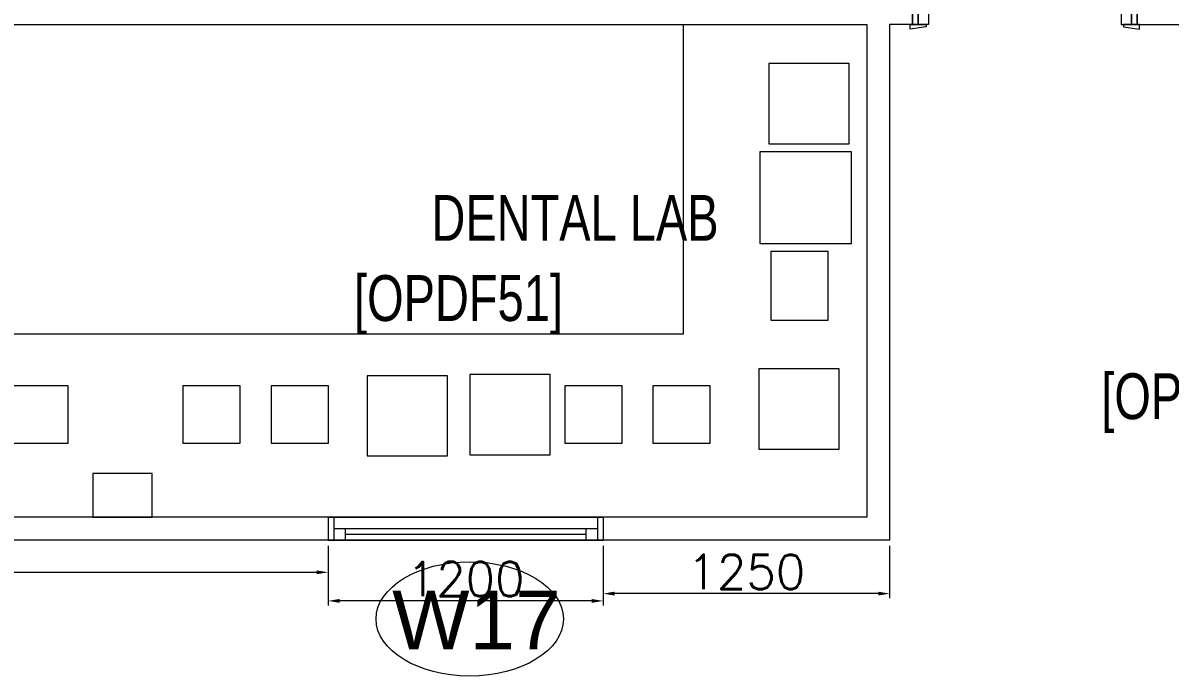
# Model space of a CAD drawing. Header units: millimetres. Extents: x -2143172 to 5255, y -610845 to 279739.
# Drawn here: x -1078038 to -1073034, y -583061 to -580211 of the extents above; entities that cross this region are included whole.
import ezdxf

# ---------------------------------------------------------------- set-up
doc = ezdxf.new("R2010")
doc.units = ezdxf.units.MM
doc.header["$LTSCALE"] = 30
doc.layers.get('0').update_dxf_attribs({"lineweight": 5})
doc.layers.get('Defpoints').update_dxf_attribs({"lineweight": 5})
for name, color, linetype, lineweight in [('72_EGR_BASE_TEXT', 7, 'Continuous', 5), ('Al Window tag', 5, 'Continuous', 5), ('Aluminum', 7, 'Continuous', 5), ('dims.', 152, 'Continuous', 5), ('LOADING', 163, 'Continuous', 5), ('Walls', 32, 'Continuous', 5)]:
    doc.layers.add(name, color=color, linetype=linetype, lineweight=lineweight)
doc.layers.add('Wooden Joinery', color=7, linetype='Continuous', lineweight=5, true_color=0x521300)
doc.styles.add('SIMPLEX', font='SIMPLEX.shx', dxfattribs={"height": 150})
doc.styles.add('TTLB-A0-JeddahDP$0$swis721', font='swiss.ttf')
doc.styles.add('X3G_ENTITY_9EC9', font='swisscl.ttf', dxfattribs={"height": 0.2})
doc.styles.add('X3G_ENTITY_9F38', font='swisscl.ttf', dxfattribs={"height": 0.2})
doc.dimstyles.new('Buk', dxfattribs={"dimtxt": 150, "dimasz": 50, "dimexe": 20, "dimexo": 25, "dimgap": 20, "dimtad": 1, "dimdec": 0, "dimrnd": 5, "dimdsep": 46, "dimtxsty": 'SIMPLEX', "dimcen": 0, "dimdle": 20, "dimclrd": 256, "dimclre": 256, "dimclrt": 256, "dimadec": 0, "dimazin": 0, "dimtfac": 0.0075, "dimtdec": 0, "dimtmove": 1, "dimatfit": 2, "dimldrblk": 'ARCHTICK', "dimfxl": 1, "dimtolj": 1, "dimtzin": 0, "dimlwd": -1, "dimlwe": -1, "dimarcsym": 0})

# ---------------------------------------------------------------- blocks, each defined once
blk = doc.blocks.new('*D307')
at = {"layer": 'Defpoints', "color": 0, "transparency": 16777216}
for p in [(-1075507, -582468.1, 0.1), (-1074257, -582468.1, 0.1), (-1075507, -582701.6)]:
    blk.add_point(p, dxfattribs=at)
at = {"layer": 'dims.', "linetype": 'Continuous', "transparency": 16777216}
for p, q in [((-1075507, -582493.1), (-1075507, -582721.6)), ((-1074257, -582493.1), (-1074257, -582721.6))]:
    blk.add_line(p, q, dxfattribs=at)
at = {"layer": 'dims.', "transparency": 16777216}
blk.add_line((-1074307, -582701.6), (-1075457, -582701.6), dxfattribs=at)
for points in [[(-1075457, -582693.2), (-1075457, -582709.9), (-1075507, -582701.6)], [(-1074307, -582693.2), (-1074307, -582709.9), (-1074257, -582701.6)]]:
    blk.add_solid(points, dxfattribs=at)
at = {"layer": 'dims.', "transparency": 16777216, "insert": (-1074882, -582606.6), "char_height": 150, "attachment_point": 5, "style": 'SIMPLEX'}
blk.add_mtext('\\A1;1250', dxfattribs=at)
blk = doc.blocks.new('_ArchTick')
at = {"color": 0, "linetype": 'ByBlock', "const_width": 0.15}
blk.add_lwpolyline([(-0.5, -0.5), (0.5, 0.5)], dxfattribs=at)
blk = doc.blocks.new('*D309')
at = {"layer": 'Defpoints', "color": 0, "transparency": 16777216}
for p in [(-1076707, -582468.1, 0.1), (-1075507, -582468.1, 0.1), (-1076707, -582733.4)]:
    blk.add_point(p, dxfattribs=at)
at = {"layer": 'dims.', "linetype": 'Continuous', "transparency": 16777216}
for p, q in [((-1076707, -582493.1), (-1076707, -582753.4)), ((-1075507, -582493.1), (-1075507, -582753.4))]:
    blk.add_line(p, q, dxfattribs=at)
at = {"layer": 'dims.', "transparency": 16777216}
blk.add_line((-1075557, -582733.4), (-1076657, -582733.4), dxfattribs=at)
for points in [[(-1076657, -582725), (-1076657, -582741.7), (-1076707, -582733.4)], [(-1075557, -582725), (-1075557, -582741.7), (-1075507, -582733.4)]]:
    blk.add_solid(points, dxfattribs=at)
at = {"layer": 'dims.', "transparency": 16777216, "insert": (-1076107, -582638.4), "char_height": 150, "attachment_point": 5, "style": 'SIMPLEX'}
blk.add_mtext('\\A1;1200', dxfattribs=at)
blk = doc.blocks.new('*D310')
at = {"layer": 'Defpoints', "color": 0, "transparency": 16777216}
for p in [(-1080067.6, -582468.1, 0.1), (-1076707, -582468.1), (-1076707, -582608.6)]:
    blk.add_point(p, dxfattribs=at)
at = {"layer": 'dims.', "linetype": 'Continuous', "transparency": 16777216}
for p, q in [((-1080067.6, -582493.1), (-1080067.6, -582628.6)), ((-1076707, -582493.1), (-1076707, -582628.6))]:
    blk.add_line(p, q, dxfattribs=at)
at = {"layer": 'dims.', "transparency": 16777216}
blk.add_line((-1080017.6, -582608.6), (-1076757, -582608.6), dxfattribs=at)
for points in [[(-1080017.6, -582600.2), (-1080017.6, -582616.9), (-1080067.6, -582608.6)], [(-1076757, -582600.2), (-1076757, -582616.9), (-1076707, -582608.6)]]:
    blk.add_solid(points, dxfattribs=at)
at = {"layer": 'dims.', "transparency": 16777216, "insert": (-1078387.3, -582513.6), "char_height": 150, "attachment_point": 5, "style": 'SIMPLEX'}
blk.add_mtext('\\A1;3360', dxfattribs=at)
blk = doc.blocks.new('A$C72370EFE')
at = {"layer": 'Wooden Joinery'}
for p, q in [((-0.01, -0.04), (-0.02, -0.04)), ((-0.01, -0.03), (-0.01, -0.07)), ((0, -0.03), (-0.01, -0.03)), ((0.04, -0.03), (0.05, -0.03)), ((0.05, -0.03), (0.05, -0.07)), ((0.05, -0.04), (0.06, -0.04)), ((-0.05, -0.07), (-0.05, -0.16)), ((-0.03, -0.07), (-0.03, -0.16)), ((-0.01, -0.06), (-0.02, -0.06)), ((0, -0.07), (-0.01, -0.07)), ((0.04, -0.07), (0.05, -0.07)), ((0.05, -0.06), (0.06, -0.06)), ((0.07, -0.07), (0.07, -0.16)), ((0.09, -0.07), (0.09, -0.16)), ((-0.01, -0.17), (-0.02, -0.17)), ((-0.01, -0.19), (-0.02, -0.19)), ((-0.01, -0.17), (-0.01, -0.19)), ((0.05, -0.17), (0.06, -0.17)), ((0.05, -0.17), (0.05, -0.19)), ((0.05, -0.19), (0.06, -0.19))]:
    blk.add_line(p, q, dxfattribs=at)
for centre, radius, start, end in [((-0.02, -0.07), 0.03, 90, 180), ((0.06, -0.07), 0.03, 0, 90), ((-0.02, -0.07), 0.01, 90, 180), ((0.06, -0.07), 0.01, 0, 90), ((-0.02, -0.16), 0.03, 180, 270), ((-0.02, -0.16), 0.01, 180, 270), ((0.06, -0.16), 0.01, 270, 0), ((0.06, -0.16), 0.03, 270, 0)]:
    blk.add_arc(centre, radius, start, end, dxfattribs=at)
blk = doc.blocks.new('A$C5DAD61B4')
at = {"layer": 'Wooden Joinery'}
for points in [[(80, 959.1), (80, 969.1), (10, 979.1), (10, 959.1)], [(940, 959.1), (940, 969.1), (1010, 979.1), (1010, 959.1)], [(70, 859.1), (70, 849.1), (0, 839.1), (0, 859.1)], [(120, 859.1), (120, 0), (80, 0), (80, 859.1)], [(950, 859.1), (950, 849.1), (1020, 839.1), (1020, 859.1)]]:
    blk.add_lwpolyline(points, close=True, dxfattribs=at)
for points in [[(45, 859.1), (45, 959.1), (20, 959.1), (20, 859.1), (45, 859.1)], [(45, 859.1), (80, 859.1), (80, 899.1), (90, 899.1), (90, 959.1), (45, 959.1), (45, 859.1)], [(975, 859.1), (940, 859.1), (940, 899.1), (930, 899.1), (930, 959.1), (975, 959.1), (975, 859.1)], [(975, 859.1), (975, 959.1), (1000, 959.1), (1000, 859.1), (975, 859.1)]]:
    blk.add_lwpolyline(points, dxfattribs=at)
blk.add_arc((80, 859.1), 860, 272.666, 0, dxfattribs=at)
at = {"layer": 'Wooden Joinery', "xscale": 999.9999999998854, "yscale": 999.9999999998854, "zscale": 999.9999999998854, "rotation": 180}
blk.add_blockref('A$C72370EFE', (120, 0), dxfattribs=at)
blk = doc.blocks.new('A$C37be4daf')
at = {"layer": 'Aluminum', "color": 5}
for p, q in [((1416, 598.2), (216, 598.2)), ((241, 498.2), (241, 598.2)), ((291, 548.2), (291, 598.2)), ((291, 573.2), (1341, 573.2)), ((1341, 548.2), (1341, 598.2)), ((1391, 498.2), (1391, 598.2)), ((1391, 548.2), (241, 548.2)), ((1416, 498.2), (216, 498.2))]:
    blk.add_line(p, q, dxfattribs=at)
at = {"layer": 'Walls'}
for p, q in [((216, 498.2), (216, 598.2)), ((1416, 498.2), (1416, 598.2))]:
    blk.add_line(p, q, dxfattribs=at)
blk = doc.blocks.new('A$C5CCD2EA3')
at = {"layer": 'Al Window tag'}
blk.add_ellipse((0, 0), major_axis=(408.6, 0), ratio=0.610025, dxfattribs=at)
at = {"layer": 'Al Window tag', "insert": (-338.2, 123.8, 0), "char_height": 256, "attachment_point": 1, "style": 'TTLB-A0-JeddahDP$0$swis721'}
blk.add_mtext_dynamic_manual_height_columns('W17', width=1569.457, gutter_width=9406.5, heights=[480.3], dxfattribs=at)

msp = doc.modelspace()

# ---------------------------------------------------------------- linework, layer by layer
at = {"layer": 'LOADING'}
for p, q in [((-1075157, -581568.1, 0.1), (-1075157, -580218.1, 0.1)), ((-1082117.4, -581568.1, 0.1), (-1075157, -581568.1, 0.1))]:
    msp.add_line(p, q, dxfattribs=at)
for points, elevation in [([(-1074783.7, -580738.2), (-1074433.7, -580738.2), (-1074433.7, -580388.2), (-1074783.7, -580388.2)], 0), ([(-1074823, -580773.1), (-1074823, -581173.1), (-1074423, -581173.1), (-1074423, -580773.1)], 0), ([(-1074774.9, -581208.1), (-1074774.9, -581508.1), (-1074524.9, -581508.1), (-1074524.9, -581208.1)], 0), ([(-1076536.7, -582100.4), (-1076186.7, -582100.4), (-1076186.7, -581750.4), (-1076536.7, -581750.4)], 0), ([(-1076088.2, -582095.9), (-1075738.2, -582095.9), (-1075738.2, -581745.9), (-1076088.2, -581745.9)], 0), ([(-1074827.5, -582071.2), (-1074477.5, -582071.2), (-1074477.5, -581721.2), (-1074827.5, -581721.2)], 0), ([(-1078090.9, -582045.1), (-1077840.9, -582045.1), (-1077840.9, -581795.1), (-1078090.9, -581795.1)], 0), ([(-1077340.1, -582045.1), (-1077090.1, -582045.1), (-1077090.1, -581795.1), (-1077340.1, -581795.1)], 0), ([(-1076955, -582045.1), (-1076705, -582045.1), (-1076705, -581795.1), (-1076955, -581795.1)], 0), ([(-1075674.6, -582045.1), (-1075424.6, -582045.1), (-1075424.6, -581795.1), (-1075674.6, -581795.1)], 0), ([(-1075289.5, -582045.1), (-1075039.5, -582045.1), (-1075039.5, -581795.1), (-1075289.5, -581795.1)], 0), ([(-1077733.3, -582368.1), (-1077475, -582368.1), (-1077475, -582177.6), (-1077733.3, -582177.6)], 0.1)]:
    msp.add_lwpolyline(points, close=True, dxfattribs=dict(at, elevation=elevation))
at = {"layer": 'Walls'}
for p, q in [((-1074157, -580118.1, 0.2), (-1074157, -580218.1, 0.2)), ((-1073177, -580118.1, 0.2), (-1073177, -580218.1, 0.2)), ((-1082117.4, -580218.1, 0.2), (-1074357, -580218.1, 0.2)), ((-1074357, -580218.1, 0.2), (-1074357, -582368.1, 0.2)), ((-1074257, -580218.1, 0.2), (-1074257, -582468.1, 0.2)), ((-1074157, -580218.1, 0.2), (-1074257, -580218.1, 0.2)), ((-1073177, -580218.1, 0.2), (-1072057, -580218.1, 0.2)), ((-1074357, -582368.1, 0.2), (-1081515.6, -582368.1, 0.2)), ((-1074257, -582468.1, 0.2), (-1081557, -582468.1, 0.2))]:
    msp.add_line(p, q, dxfattribs=at)

# ---------------------------------------------------------------- block references
at = {"rotation": 180}
msp.add_blockref('A$C37be4daf', (-1075291, -581869.9, 0.2), dxfattribs=at)
at = {"layer": 'Al Window tag'}
msp.add_blockref('A$C5CCD2EA3', (-1076089.1, -582812.1, -0.2), dxfattribs=at)
at = {"layer": 'Wooden Joinery', "xscale": -1, "rotation": 180}
msp.add_blockref('A$C5DAD61B4', (-1074177, -579259.1, 0.2), dxfattribs=at)

# ---------------------------------------------------------------- texts
at = {"layer": '72_EGR_BASE_TEXT', "char_height": 200, "attachment_point": 2}
for s, insert, style in [('DENTAL LAB', (-1075629.7, -580961.9, 0.2), 'X3G_ENTITY_9EC9'), ('[OPDF51]', (-1076138.2, -581311.7, 0.2), 'X3G_ENTITY_9F38'), ('[OPDF50]', (-1072878.1, -581740.1, 0.2), 'X3G_ENTITY_9F38')]:
    msp.add_mtext(s, dxfattribs=dict(at, insert=insert, style=style))

# ---------------------------------------------------------------- dimensions: what is measured, and where the dimension line sits
at = {"layer": 'dims.'}
for base, p1, p2, picture, middle in [((-1076707, -582608.6, 0.1), (-1080067.6, -582468.1, 0.2), (-1076707, -582468.1, 0.1), '*D310', (-1078387.3, -582513.6, 0.1)), ((-1076707, -582733.4, 0.1), (-1075507, -582468.1, 0.2), (-1076707, -582468.1, 0.2), '*D309', (-1076107, -582638.4, 0.1)), ((-1075507, -582701.6, 0.1), (-1074257, -582468.1, 0.2), (-1075507, -582468.1, 0.2), '*D307', (-1074882, -582606.6, 0.1))]:
    dim = msp.add_linear_dim(base=base, p1=p1, p2=p2, dimstyle='Buk', dxfattribs=at)
    dim.commit()
    dim.dimension.update_dxf_attribs({"geometry": picture, "text_midpoint": middle})

doc.saveas('drawing.dxf')
